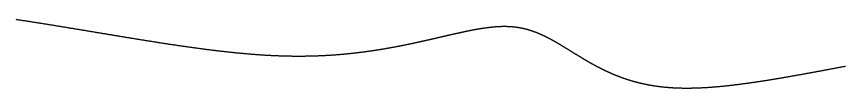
# Model space of a CAD drawing. Header units: millimetres. Extents: x -8855 to 105318, y -17958 to 67465.
# Drawn here: x 62032.7 to 62267.5, y 46625.6 to 46645 of the extents above; entities that cross this region are included whole.
import ezdxf

# ---------------------------------------------------------------- set-up
doc = ezdxf.new("R2010")
doc.units = ezdxf.units.MM
doc.header["$LTSCALE"] = 25

msp = doc.modelspace()

# ---------------------------------------------------------------- linework, layer by layer
msp.add_lwpolyline([(62267.50847, 46631.81034), (62267.28997, 46631.76942), (62267.07172, 46631.72856), (62266.85374, 46631.68774), (62266.63603, 46631.64697), (62266.41857, 46631.60626), (62266.20138, 46631.5656), (62265.98445, 46631.52499), (62265.76779, 46631.48443), (62265.5514, 46631.44393), (62265.33526, 46631.40349), (62265.1194, 46631.3631), (62264.9038, 46631.32277), (62264.68846, 46631.28251), (62264.47339, 46631.2423), (62264.25859, 46631.20215), (62264.04406, 46631.16206), (62263.82979, 46631.12204), (62263.61579, 46631.08208), (62263.40206, 46631.04219), (62263.1886, 46631.00236), (62262.9754, 46630.9626), (62262.76248, 46630.92291), (62262.54982, 46630.88328), (62262.33744, 46630.84373), (62262.12532, 46630.80424), (62261.91348, 46630.76483), (62261.7019, 46630.72549), (62261.4906, 46630.68623), (62261.27957, 46630.64704), (62261.06881, 46630.60793), (62260.85832, 46630.56889), (62260.6481, 46630.52993), (62260.43816, 46630.49105), (62260.22849, 46630.45225), (62260.01909, 46630.41353), (62259.80997, 46630.37489), (62259.60112, 46630.33633), (62259.39254, 46630.29786), (62259.18424, 46630.25947), (62258.97622, 46630.22117), (62258.76847, 46630.18296), (62258.56099, 46630.14483), (62258.3538, 46630.10679), (62258.14687, 46630.06884), (62257.94023, 46630.03098), (62257.73386, 46629.99322), (62257.52777, 46629.95554), (62257.32196, 46629.91796), (62257.11642, 46629.88047), (62256.91116, 46629.84308), (62256.70618, 46629.80579), (62256.50149, 46629.76859), (62256.29707, 46629.73149), (62256.09292, 46629.69449), (62255.88906, 46629.65759), (62255.68548, 46629.62079), (62255.48218, 46629.5841), (62255.27917, 46629.5475), (62255.07643, 46629.51102), (62254.87397, 46629.47463), (62254.6718, 46629.43836), (62254.46991, 46629.40219), (62254.2683, 46629.36613), (62254.06697, 46629.33017), (62253.86593, 46629.29433), (62253.66517, 46629.2586), (62253.46469, 46629.22298), (62253.2645, 46629.18748), (62253.0646, 46629.15209), (62252.86498, 46629.11681), (62252.66564, 46629.08165), (62252.46659, 46629.04661), (62252.26782, 46629.01168), (62252.06934, 46628.97688), (62251.87115, 46628.94219), (62251.67325, 46628.90763), (62251.47563, 46628.87318), (62251.2783, 46628.83886), (62251.08126, 46628.80467), (62250.8845, 46628.7706), (62250.68804, 46628.73665), (62250.49186, 46628.70283), (62250.29597, 46628.66914), (62250.10037, 46628.63558), (62249.90506, 46628.60215), (62249.71005, 46628.56885), (62249.51532, 46628.53568), (62249.32088, 46628.50264), (62249.12674, 46628.46974), (62248.93288, 46628.43697), (62248.73932, 46628.40434), (62248.54605, 46628.37184), (62248.35307, 46628.33948), (62248.16039, 46628.30726), (62247.968, 46628.27519), (62247.7759, 46628.24325), (62247.58409, 46628.21145), (62247.39258, 46628.17979), (62247.20137, 46628.14828), (62247.01045, 46628.11692), (62246.81982, 46628.0857), (62246.62949, 46628.05462), (62246.43946, 46628.02369), (62246.24972, 46627.99292), (62246.06028, 46627.96229), (62245.87113, 46627.93181), (62245.68228, 46627.90148), (62245.49373, 46627.87131), (62245.30548, 46627.84128), (62245.11752, 46627.81142), (62244.92987, 46627.78171), (62244.74251, 46627.75215), (62244.55545, 46627.72275), (62244.36869, 46627.69351), (62244.18223, 46627.66443), (62243.99608, 46627.63551), (62243.81022, 46627.60675), (62243.62466, 46627.57816), (62243.4394, 46627.54972), (62243.25445, 46627.52145), (62243.06979, 46627.49335), (62242.88544, 46627.46541), (62242.70139, 46627.43764), (62242.51764, 46627.41004), (62242.3342, 46627.3826), (62242.15106, 46627.35534), (62241.96822, 46627.32825), (62241.78569, 46627.30133), (62241.60346, 46627.27458), (62241.42154, 46627.24801), (62241.23992, 46627.22161), (62241.05861, 46627.19539), (62240.8776, 46627.16934), (62240.6969, 46627.14348), (62240.51651, 46627.11779), (62240.33642, 46627.09228), (62240.15664, 46627.06695), (62239.97716, 46627.0418), (62239.798, 46627.01684), (62239.61914, 46626.99206), (62239.44059, 46626.96747), (62239.26235, 46626.94306), (62239.08442, 46626.91884), (62238.90679, 46626.8948), (62238.72948, 46626.87096), (62238.55248, 46626.8473), (62238.37579, 46626.82384), (62238.1994, 46626.80057), (62238.02333, 46626.77749), (62237.84757, 46626.7546), (62237.67212, 46626.73191), (62237.49699, 46626.70941), (62237.32216, 46626.68711), (62237.14765, 46626.66501), (62236.97346, 46626.64311), (62236.79957, 46626.6214), (62236.626, 46626.5999), (62236.45274, 46626.5786), (62236.2798, 46626.5575), (62236.10717, 46626.5366), (62235.93486, 46626.51591), (62235.76286, 46626.49542), (62235.59117, 46626.47514), (62235.41981, 46626.45507), (62235.24876, 46626.43521), (62235.07802, 46626.41555), (62234.90761, 46626.39611), (62234.73751, 46626.37687), (62234.56772, 46626.35785), (62234.39826, 46626.33905), (62234.22911, 46626.32045), (62234.06029, 46626.30208), (62233.89178, 46626.28391), (62233.72359, 46626.26597), (62233.55572, 46626.24824), (62233.38817, 46626.23074), (62233.22094, 46626.21345), (62233.05403, 46626.19639), (62232.88744, 46626.17954), (62232.72117, 46626.16292), (62232.55523, 46626.14653), (62232.3896, 46626.13035), (62232.2243, 46626.11441), (62232.05932, 46626.09869), (62231.89467, 46626.0832), (62231.73033, 46626.06794), (62231.56632, 46626.05291), (62231.40264, 46626.03811), (62231.23928, 46626.02354), (62231.07624, 46626.00921), (62230.91353, 46625.99511), (62230.75114, 46625.98124), (62230.58908, 46625.96761), (62230.42734, 46625.95422), (62230.26593, 46625.94106), (62230.10485, 46625.92814), (62229.9441, 46625.91547), (62229.78367, 46625.90303), (62229.62356, 46625.89084), (62229.46379, 46625.87888), (62229.30434, 46625.86718), (62229.14523, 46625.85571), (62228.98644, 46625.84449), (62228.82798, 46625.83352), (62228.66985, 46625.8228), (62228.51205, 46625.81232), (62228.35457, 46625.80209), (62228.19743, 46625.79212), (62228.04062, 46625.78239), (62227.88414, 46625.77291), (62227.72799, 46625.76368), (62227.57217, 46625.75471), (62227.41668, 46625.74599), (62227.26152, 46625.73752), (62227.10669, 46625.72931), (62226.95219, 46625.72135), (62226.79802, 46625.71365), (62226.64419, 46625.70621), (62226.49068, 46625.69902), (62226.33751, 46625.69208), (62226.18467, 46625.68541), (62226.03216, 46625.67899), (62225.87998, 46625.67284), (62225.72814, 46625.66694), (62225.57662, 46625.6613), (62225.42544, 46625.65593), (62225.27459, 46625.65082), (62225.12407, 46625.64597), (62224.97389, 46625.64138), (62224.82404, 46625.63705), (62224.67452, 46625.63299), (62224.52533, 46625.6292), (62224.37648, 46625.62567), (62224.22796, 46625.6224), (62224.07977, 46625.6194), (62223.93192, 46625.61667), (62223.7844, 46625.61421), (62223.63721, 46625.61202), (62223.49036, 46625.61009), (62223.34384, 46625.60844), (62223.19765, 46625.60705), (62223.0518, 46625.60594), (62222.90629, 46625.60509), (62222.7611, 46625.60452), (62222.61626, 46625.60423), (62222.47174, 46625.6042), (62222.32756, 46625.60445), (62222.18372, 46625.60498), (62222.04021, 46625.60578), (62221.89703, 46625.60685), (62221.7542, 46625.60821), (62221.61169, 46625.60984), (62221.46952, 46625.61174), (62221.32769, 46625.61393), (62221.18619, 46625.6164), (62221.04503, 46625.61914), (62220.9042, 46625.62216), (62220.76371, 46625.62547), (62220.62356, 46625.62906), (62220.48374, 46625.63293), (62220.34426, 46625.63708), (62220.20511, 46625.64151), (62220.06631, 46625.64623), (62219.92783, 46625.65124), (62219.7897, 46625.65653), (62219.6519, 46625.6621), (62219.51443, 46625.66796), (62219.37731, 46625.6741), (62219.24052, 46625.68053), (62219.10406, 46625.68724), (62218.96794, 46625.69425), (62218.83216, 46625.70153), (62218.69671, 46625.7091), (62218.56159, 46625.71696), (62218.42681, 46625.7251), (62218.29236, 46625.73352), (62218.15824, 46625.74222), (62218.02446, 46625.75121), (62217.891, 46625.76048), (62217.75788, 46625.77002), (62217.62508, 46625.77985), (62217.49261, 46625.78995), (62217.36047, 46625.80034), (62217.22866, 46625.81099), (62217.09718, 46625.82193), (62216.96602, 46625.83314), (62216.83518, 46625.84462), (62216.70467, 46625.85638), (62216.57448, 46625.86841), (62216.44462, 46625.88071), (62216.31508, 46625.89328), (62216.18586, 46625.90612), (62216.05696, 46625.91924), (62215.92838, 46625.93262), (62215.80012, 46625.94626), (62215.67217, 46625.96018), (62215.54455, 46625.97436), (62215.41724, 46625.9888), (62215.29025, 46626.00351), (62215.16357, 46626.01849), (62215.03721, 46626.03372), (62214.91116, 46626.04922), (62214.78543, 46626.06498), (62214.66001, 46626.081), (62214.5349, 46626.09727), (62214.4101, 46626.11381), (62214.28561, 46626.1306), (62214.16144, 46626.14765), (62214.03757, 46626.16496), (62213.91401, 46626.18252), (62213.79075, 46626.20034), (62213.66781, 46626.21841), (62213.54517, 46626.23673), (62213.42283, 46626.25531), (62213.3008, 46626.27413), (62213.17907, 46626.29321), (62213.05765, 46626.31253), (62212.93653, 46626.3321), (62212.81571, 46626.35193), (62212.69519, 46626.37199), (62212.57498, 46626.39231), (62212.45506, 46626.41287), (62212.33544, 46626.43367), (62212.21612, 46626.45472), (62212.09709, 46626.47601), (62211.97836, 46626.49754), (62211.85993, 46626.51931), (62211.7418, 46626.54132), (62211.62395, 46626.56357), (62211.5064, 46626.58606), (62211.38915, 46626.60879), (62211.27218, 46626.63176), (62211.15551, 46626.65496), (62211.03913, 46626.67839), (62210.92304, 46626.70206), (62210.80723, 46626.72596), (62210.69172, 46626.75009), (62210.57649, 46626.77445), (62210.46155, 46626.79905), (62210.34689, 46626.82387), (62210.23251, 46626.84891), (62210.11842, 46626.87418), (62210.00462, 46626.89968), (62209.89109, 46626.9254), (62209.77784, 46626.95134), (62209.66488, 46626.97751), (62209.55219, 46627.00389), (62209.43978, 46627.03049), (62209.32764, 46627.05731), (62209.21578, 46627.08434), (62209.1042, 46627.11159), (62208.99289, 46627.13906), (62208.88186, 46627.16673), (62208.77109, 46627.19462), (62208.6606, 46627.22272), (62208.55037, 46627.25102), (62208.44042, 46627.27954), (62208.33074, 46627.30826), (62208.22132, 46627.33719), (62208.11216, 46627.36632), (62208.00328, 46627.39565), (62207.89466, 46627.42519), (62207.7863, 46627.45493), (62207.6782, 46627.48486), (62207.57037, 46627.515), (62207.46279, 46627.54533), (62207.35548, 46627.57586), (62207.24843, 46627.60658), (62207.14163, 46627.6375), (62207.03509, 46627.6686), (62206.9288, 46627.6999), (62206.82278, 46627.73139), (62206.717, 46627.76307), (62206.61148, 46627.79494), (62206.50621, 46627.82699), (62206.40119, 46627.85923), (62206.29643, 46627.89165), (62206.19191, 46627.92425), (62206.08764, 46627.95704), (62205.98362, 46627.99001), (62205.87984, 46628.02315), (62205.77631, 46628.05648), (62205.67303, 46628.08998), (62205.56999, 46628.12365), (62205.46719, 46628.1575), (62205.36463, 46628.19153), (62205.26232, 46628.22572), (62205.16024, 46628.26009), (62205.05841, 46628.29463), (62204.95681, 46628.32933), (62204.85545, 46628.36421), (62204.75433, 46628.39924), (62204.65344, 46628.43445), (62204.55278, 46628.46982), (62204.45236, 46628.50535), (62204.35218, 46628.54104), (62204.25222, 46628.57689), (62204.15249, 46628.6129), (62204.053, 46628.64907), (62203.95373, 46628.68539), (62203.85469, 46628.72187), (62203.75588, 46628.75851), (62203.65729, 46628.7953), (62203.55893, 46628.83224), (62203.46079, 46628.86933), (62203.36288, 46628.90657), (62203.26519, 46628.94395), (62203.16772, 46628.98149), (62203.07047, 46629.01917), (62202.97344, 46629.057), (62202.87663, 46629.09497), (62202.78003, 46629.13308), (62202.68365, 46629.17133), (62202.58749, 46629.20972), (62202.49154, 46629.24825), (62202.39581, 46629.28692), (62202.30029, 46629.32573), (62202.20498, 46629.36467), (62202.10988, 46629.40374), (62202.01499, 46629.44295), (62201.92031, 46629.48229), (62201.82584, 46629.52176), (62201.73158, 46629.56136), (62201.63752, 46629.60108), (62201.54367, 46629.64094), (62201.45002, 46629.68092), (62201.35658, 46629.72102), (62201.26334, 46629.76125), (62201.1703, 46629.80159), (62201.07746, 46629.84206), (62200.98482, 46629.88265), (62200.89238, 46629.92336), (62200.80013, 46629.96419), (62200.70809, 46630.00513), (62200.61624, 46630.04618), (62200.52458, 46630.08735), (62200.43312, 46630.12864), (62200.34185, 46630.17003), (62200.25077, 46630.21153), (62200.15989, 46630.25315), (62200.06919, 46630.29487), (62199.97869, 46630.33669), (62199.88837, 46630.37863), (62199.79824, 46630.42066), (62199.7083, 46630.4628), (62199.61854, 46630.50504), (62199.52897, 46630.54738), (62199.43958, 46630.58983), (62199.35038, 46630.63237), (62199.26135, 46630.675), (62199.17251, 46630.71774), (62199.08385, 46630.76056), (62198.99536, 46630.80348), (62198.90706, 46630.8465), (62198.81893, 46630.8896), (62198.73097, 46630.93279), (62198.6432, 46630.97608), (62198.55559, 46631.01945), (62198.46816, 46631.0629), (62198.38091, 46631.10645), (62198.29382, 46631.15007), (62198.20691, 46631.19378), (62198.12016, 46631.23757), (62198.03358, 46631.28144), (62197.94717, 46631.32539), (62197.86093, 46631.36942), (62197.77486, 46631.41352), (62197.68894, 46631.4577), (62197.6032, 46631.50195), (62197.51761, 46631.54628), (62197.43219, 46631.59068), (62197.34693, 46631.63515), (62197.26183, 46631.67969), (62197.17689, 46631.7243), (62197.0921, 46631.76898), (62197.00748, 46631.81372), (62196.92301, 46631.85852), (62196.8387, 46631.90339), (62196.75454, 46631.94833), (62196.67053, 46631.99332), (62196.58668, 46632.03837), (62196.50298, 46632.08349), (62196.41943, 46632.12866), (62196.33603, 46632.17388), (62196.25278, 46632.21917), (62196.16967, 46632.2645), (62196.08672, 46632.30989), (62196.00391, 46632.35534), (62195.92124, 46632.40083), (62195.83872, 46632.44637), (62195.75635, 46632.49196), (62195.67411, 46632.53759), (62195.59202, 46632.58328), (62195.51007, 46632.629), (62195.42825, 46632.67477), (62195.34658, 46632.72059), (62195.26504, 46632.76644), (62195.18364, 46632.81233), (62195.10238, 46632.85827), (62195.02125, 46632.90424), (62194.94025, 46632.95024), (62194.85939, 46632.99628), (62194.77866, 46633.04236), (62194.69806, 46633.08847), (62194.61759, 46633.13461), (62194.53725, 46633.18078), (62194.45704, 46633.22697), (62194.37696, 46633.2732), (62194.297, 46633.31945), (62194.21717, 46633.36573), (62194.13746, 46633.41204), (62194.05788, 46633.45836), (62193.97842, 46633.50471), (62193.89908, 46633.55108), (62193.81986, 46633.59747), (62193.74076, 46633.64388), (62193.66178, 46633.6903), (62193.58292, 46633.73674), (62193.50418, 46633.7832), (62193.42555, 46633.82966), (62193.34703, 46633.87615), (62193.26864, 46633.92264), (62193.19035, 46633.96914), (62193.11218, 46634.01565), (62193.03411, 46634.06217), (62192.95616, 46634.1087), (62192.87832, 46634.15523), (62192.80059, 46634.20176), (62192.72296, 46634.2483), (62192.64544, 46634.29484), (62192.56803, 46634.34138), (62192.49072, 46634.38792), (62192.41352, 46634.43446), (62192.33641, 46634.48099), (62192.25941, 46634.52752), (62192.18252, 46634.57405), (62192.10572, 46634.62057), (62192.02902, 46634.66708), (62191.95242, 46634.71358), (62191.87591, 46634.76007), (62191.79951, 46634.80655), (62191.72319, 46634.85302), (62191.64698, 46634.89947), (62191.57085, 46634.94591), (62191.49482, 46634.99233), (62191.41888, 46635.03874), (62191.34303, 46635.08513), (62191.26727, 46635.13149), (62191.1916, 46635.17784), (62191.11602, 46635.22416), (62191.04053, 46635.27046), (62190.96512, 46635.31674), (62190.88979, 46635.36299), (62190.81455, 46635.40921), (62190.7394, 46635.45541), (62190.66432, 46635.50158), (62190.58933, 46635.54771), (62190.51442, 46635.59382), (62190.43959, 46635.63989), (62190.36483, 46635.68592), (62190.29015, 46635.73193), (62190.21555, 46635.77789), (62190.14103, 46635.82382), (62190.06658, 46635.86971), (62189.9922, 46635.91556), (62189.9179, 46635.96137), (62189.84367, 46636.00713), (62189.76951, 46636.05286), (62189.69542, 46636.09853), (62189.6214, 46636.14416), (62189.54745, 46636.18975), (62189.47356, 46636.23529), (62189.39974, 46636.28077), (62189.32599, 46636.32621), (62189.2523, 46636.37159), (62189.17867, 46636.41692), (62189.10511, 46636.4622), (62189.03161, 46636.50742), (62188.95817, 46636.55259), (62188.88479, 46636.59769), (62188.81147, 46636.64274), (62188.7382, 46636.68773), (62188.66499, 46636.73265), (62188.59184, 46636.77752), (62188.51875, 46636.82232), (62188.44571, 46636.86705), (62188.37272, 46636.91172), (62188.29978, 46636.95632), (62188.22689, 46637.00085), (62188.15406, 46637.04532), (62188.08127, 46637.08971), (62188.00854, 46637.13403), (62187.93585, 46637.17828), (62187.8632, 46637.22245), (62187.79061, 46637.26654), (62187.71805, 46637.31056), (62187.64554, 46637.3545), (62187.57308, 46637.39837), (62187.50065, 46637.44215), (62187.42827, 46637.48585), (62187.35593, 46637.52946), (62187.28362, 46637.573), (62187.21136, 46637.61644), (62187.13913, 46637.6598), (62187.06694, 46637.70308), (62186.99478, 46637.74626), (62186.92266, 46637.78936), (62186.85057, 46637.83236), (62186.77851, 46637.87527), (62186.70649, 46637.91809), (62186.63449, 46637.96081), (62186.56253, 46638.00344), (62186.49059, 46638.04597), (62186.41868, 46638.0884), (62186.3468, 46638.13073), (62186.27495, 46638.17296), (62186.20312, 46638.21509), (62186.13131, 46638.25711), (62186.05953, 46638.29903), (62185.98777, 46638.34085), (62185.91603, 46638.38256), (62185.84431, 46638.42416), (62185.77261, 46638.46565), (62185.70093, 46638.50704), (62185.62926, 46638.54831), (62185.55761, 46638.58946), (62185.48598, 46638.63051), (62185.41437, 46638.67144), (62185.34276, 46638.71225), (62185.27117, 46638.75294), (62185.19959, 46638.79352), (62185.12802, 46638.83398), (62185.05647, 46638.87431), (62184.98492, 46638.91453), (62184.91338, 46638.95462), (62184.84184, 46638.99458), (62184.77032, 46639.03442), (62184.69879, 46639.07414), (62184.62728, 46639.11372), (62184.55576, 46639.15318), (62184.48425, 46639.1925), (62184.41274, 46639.23169), (62184.34123, 46639.27075), (62184.26972, 46639.30968), (62184.19821, 46639.34847), (62184.12669, 46639.38713), (62184.05518, 46639.42564), (62183.98366, 46639.46402), (62183.91213, 46639.50226), (62183.8406, 46639.54035), (62183.76906, 46639.57831), (62183.69751, 46639.61612), (62183.62596, 46639.65379), (62183.55439, 46639.6913), (62183.48281, 46639.72868), (62183.41123, 46639.7659), (62183.33963, 46639.80298), (62183.26801, 46639.8399), (62183.19638, 46639.87667), (62183.12474, 46639.91329), (62183.05308, 46639.94975), (62182.9814, 46639.98606), (62182.90971, 46640.02221), (62182.83799, 46640.05821), (62182.76626, 46640.09404), (62182.6945, 46640.12972), (62182.62273, 46640.16523), (62182.55092, 46640.20058), (62182.4791, 46640.23577), (62182.40725, 46640.27079), (62182.33538, 46640.30564), (62182.26347, 46640.34033), (62182.19155, 46640.37485), (62182.11959, 46640.4092), (62182.0476, 46640.44338), (62181.97558, 46640.47738), (62181.90353, 46640.51122), (62181.83145, 46640.54487), (62181.75934, 46640.57835), (62181.68719, 46640.61166), (62181.61501, 46640.64479), (62181.54279, 46640.67773), (62181.47053, 46640.7105), (62181.39824, 46640.74309), (62181.3259, 46640.77549), (62181.25353, 46640.80771), (62181.18112, 46640.83974), (62181.10866, 46640.87158), (62181.03616, 46640.90324), (62180.96362, 46640.93471), (62180.89103, 46640.96599), (62180.8184, 46640.99708), (62180.74572, 46641.02798), (62180.673, 46641.05868), (62180.60022, 46641.08918), (62180.5274, 46641.1195), (62180.45453, 46641.14961), (62180.3816, 46641.17952), (62180.30863, 46641.20924), (62180.2356, 46641.23876), (62180.16252, 46641.26807), (62180.08938, 46641.29718), (62180.01618, 46641.32608), (62179.94293, 46641.35478), (62179.86963, 46641.38328), (62179.79626, 46641.41156), (62179.72283, 46641.43964), (62179.64935, 46641.4675), (62179.5758, 46641.49516), (62179.50219, 46641.5226), (62179.42852, 46641.54982), (62179.35478, 46641.57684), (62179.28098, 46641.60363), (62179.20711, 46641.63021), (62179.13317, 46641.65657), (62179.05917, 46641.68271), (62178.98509, 46641.70863), (62178.91095, 46641.73433), (62178.83674, 46641.75981), (62178.76246, 46641.78506), (62178.6881, 46641.81009), (62178.61367, 46641.83489), (62178.53916, 46641.85947), (62178.46459, 46641.88382), (62178.38993, 46641.90794), (62178.3152, 46641.93183), (62178.24039, 46641.9555), (62178.16551, 46641.97893), (62178.09054, 46642.00213), (62178.01549, 46642.0251), (62177.94037, 46642.04784), (62177.86516, 46642.07035), (62177.78987, 46642.09262), (62177.71449, 46642.11465), (62177.63903, 46642.13645), (62177.56349, 46642.15801), (62177.48786, 46642.17934), (62177.41214, 46642.20042), (62177.33634, 46642.22127), (62177.26045, 46642.24188), (62177.18446, 46642.26225), (62177.10839, 46642.28237), (62177.03223, 46642.30225), (62176.95597, 46642.32189), (62176.87963, 46642.34129), (62176.80318, 46642.36044), (62176.72665, 46642.37934), (62176.65002, 46642.398), (62176.57329, 46642.41642), (62176.49647, 46642.43458), (62176.41955, 46642.45249), (62176.34253, 46642.47016), (62176.26541, 46642.48758), (62176.18819, 46642.50474), (62176.11086, 46642.52165), (62176.03344, 46642.53831), (62175.95591, 46642.55472), (62175.87828, 46642.57087), (62175.80055, 46642.58676), (62175.72271, 46642.6024), (62175.64476, 46642.61779), (62175.56671, 46642.63291), (62175.48855, 46642.64778), (62175.41028, 46642.66239), (62175.3319, 46642.67674), (62175.25341, 46642.69083), (62175.17481, 46642.70465), (62175.0961, 46642.71821), (62175.01727, 46642.73151), (62174.93833, 46642.74455), (62174.85928, 46642.75732), (62174.7801, 46642.76983), (62174.70082, 46642.78207), (62174.62141, 46642.79404), (62174.54189, 46642.80574), (62174.46225, 46642.81718), (62174.38249, 46642.82835), (62174.30261, 46642.83924), (62174.22261, 46642.84987), (62174.14248, 46642.86023), (62174.06224, 46642.87032), (62173.98187, 46642.88013), (62173.90137, 46642.88967), (62173.82075, 46642.89895), (62173.74001, 46642.90795), (62173.65914, 46642.91668), (62173.57814, 46642.92515), (62173.49702, 46642.93334), (62173.41577, 46642.94127), (62173.33439, 46642.94893), (62173.25289, 46642.95633), (62173.17125, 46642.96345), (62173.08949, 46642.97031), (62173.0076, 46642.97691), (62172.92557, 46642.98324), (62172.84342, 46642.98931), (62172.76113, 46642.99512), (62172.67872, 46643.00067), (62172.59617, 46643.00595), (62172.51349, 46643.01098), (62172.43067, 46643.01574), (62172.34772, 46643.02025), (62172.26464, 46643.0245), (62172.18142, 46643.02849), (62172.09807, 46643.03223), (62172.01459, 46643.03571), (62171.93096, 46643.03894), (62171.8472, 46643.04191), (62171.76331, 46643.04462), (62171.67928, 46643.04709), (62171.5951, 46643.0493), (62171.5108, 46643.05127), (62171.42635, 46643.05298), (62171.34176, 46643.05444), (62171.25703, 46643.05565), (62171.17217, 46643.05662), (62171.08716, 46643.05734), (62171.00201, 46643.05781), (62170.91672, 46643.05804), (62170.83129, 46643.05802), (62170.74572, 46643.05775), (62170.66, 46643.05725), (62170.57414, 46643.0565), (62170.48813, 46643.0555), (62170.40198, 46643.05427), (62170.31569, 46643.0528), (62170.22925, 46643.05108), (62170.14267, 46643.04913), (62170.05594, 46643.04694), (62169.96906, 46643.04451), (62169.88203, 46643.04185), (62169.79486, 46643.03895), (62169.70754, 46643.03581), (62169.62007, 46643.03244), (62169.53245, 46643.02883), (62169.44468, 46643.02499), (62169.35676, 46643.02092), (62169.26869, 46643.01662), (62169.18047, 46643.01209), (62169.0921, 46643.00733), (62169.00358, 46643.00234), (62168.9149, 46642.99712), (62168.82607, 46642.99167), (62168.73709, 46642.98599), (62168.64796, 46642.9801), (62168.55867, 46642.97397), (62168.46922, 46642.96762), (62168.37962, 46642.96105), (62168.28987, 46642.95426), (62168.19996, 46642.94724), (62168.10989, 46642.94001), (62168.01966, 46642.93256), (62167.92928, 46642.92489), (62167.83875, 46642.917), (62167.74805, 46642.9089), (62167.6572, 46642.90059), (62167.56618, 46642.89206), (62167.47501, 46642.88332), (62167.38368, 46642.87437), (62167.29219, 46642.86521), (62167.20054, 46642.85584), (62167.10873, 46642.84626), (62167.01676, 46642.83648), (62166.92463, 46642.82649), (62166.83233, 46642.8163), (62166.73988, 46642.80591), (62166.64726, 46642.79531), (62166.55448, 46642.78452), (62166.46153, 46642.77352), (62166.36843, 46642.76233), (62166.27515, 46642.75094), (62166.18172, 46642.73936), (62166.08812, 46642.72757), (62165.99435, 46642.7156), (62165.90042, 46642.70343), (62165.80633, 46642.69108), (62165.71206, 46642.67853), (62165.61763, 46642.66579), (62165.52304, 46642.65287), (62165.42827, 46642.63976), (62165.33334, 46642.62646), (62165.23824, 46642.61298), (62165.14298, 46642.59931), (62165.04754, 46642.58546), (62164.95193, 46642.57144), (62164.85616, 46642.55723), (62164.76021, 46642.54284), (62164.6641, 46642.52828), (62164.56781, 46642.51354), (62164.47136, 46642.49862), (62164.37473, 46642.48353), (62164.27793, 46642.46827), (62164.18095, 46642.45283), (62164.08381, 46642.43722), (62163.98649, 46642.42145), (62163.889, 46642.40551), (62163.79133, 46642.38939), (62163.69349, 46642.37312), (62163.59548, 46642.35667), (62163.49729, 46642.34007), (62163.39893, 46642.3233), (62163.30039, 46642.30637), (62163.20167, 46642.28927), (62163.10278, 46642.27202), (62163.00371, 46642.25461), (62162.90446, 46642.23705), (62162.80504, 46642.21933), (62162.70544, 46642.20145), (62162.60566, 46642.18342), (62162.5057, 46642.16524), (62162.40556, 46642.1469), (62162.30524, 46642.12842), (62162.20475, 46642.10978), (62162.10407, 46642.091), (62162.00321, 46642.07207), (62161.90217, 46642.053), (62161.80095, 46642.03378), (62161.69955, 46642.01442), (62161.59797, 46641.99491), (62161.4962, 46641.97527), (62161.39425, 46641.95548), (62161.29212, 46641.93556), (62161.1898, 46641.9155), (62161.0873, 46641.8953), (62160.98461, 46641.87497), (62160.88174, 46641.8545), (62160.77869, 46641.8339), (62160.67545, 46641.81316), (62160.57202, 46641.7923), (62160.46841, 46641.77131), (62160.36461, 46641.75018), (62160.26062, 46641.72893), (62160.15645, 46641.70756), (62160.05209, 46641.68606), (62159.94754, 46641.66443), (62159.8428, 46641.64268), (62159.73787, 46641.62081), (62159.63275, 46641.59882), (62159.52745, 46641.57671), (62159.42195, 46641.55449), (62159.31626, 46641.53214), (62159.21039, 46641.50968), (62159.10432, 46641.4871), (62158.99805, 46641.46442), (62158.8916, 46641.44161), (62158.78496, 46641.4187), (62158.67812, 46641.39568), (62158.57109, 46641.37254), (62158.46386, 46641.3493), (62158.35644, 46641.32595), (62158.24883, 46641.3025), (62158.14102, 46641.27894), (62158.03302, 46641.25528), (62157.92482, 46641.23152), (62157.81642, 46641.20765), (62157.70783, 46641.18369), (62157.59905, 46641.15962), (62157.49006, 46641.13546), (62157.38088, 46641.1112), (62157.2715, 46641.08685), (62157.16192, 46641.0624), (62157.05215, 46641.03786), (62156.94217, 46641.01322), (62156.832, 46640.9885), (62156.72162, 46640.96369), (62156.61105, 46640.93878), (62156.50028, 46640.91379), (62156.3893, 46640.88872), (62156.27813, 46640.86355), (62156.16675, 46640.83831), (62156.05517, 46640.81298), (62155.94339, 46640.78757), (62155.8314, 46640.76208), (62155.71921, 46640.73651), (62155.60682, 46640.71086), (62155.49423, 46640.68513), (62155.38143, 46640.65933), (62155.26842, 46640.63345), (62155.15522, 46640.6075), (62155.0418, 46640.58148), (62154.92818, 46640.55538), (62154.81436, 46640.52922), (62154.70032, 46640.50298), (62154.58608, 46640.47668), (62154.47164, 46640.45031), (62154.35698, 46640.42387), (62154.24212, 46640.39737), (62154.12705, 46640.37081), (62154.01177, 46640.34418), (62153.89628, 46640.31749), (62153.78058, 46640.29075), (62153.66468, 46640.26394), (62153.54856, 46640.23708), (62153.43223, 46640.21015), (62153.31569, 46640.18318), (62153.19894, 46640.15615), (62153.08197, 46640.12906), (62152.9648, 46640.10193), (62152.84741, 46640.07474), (62152.72981, 46640.0475), (62152.61199, 46640.02021), (62152.49397, 46639.99288), (62152.37572, 46639.9655), (62152.25727, 46639.93808), (62152.1386, 46639.91061), (62152.01971, 46639.88309), (62151.90061, 46639.85554), (62151.78129, 46639.82795), (62151.66175, 46639.80031), (62151.542, 46639.77264), (62151.42203, 46639.74493), (62151.30185, 46639.71718), (62151.18144, 46639.6894), (62151.06082, 46639.66158), (62150.93998, 46639.63374), (62150.81892, 46639.60586), (62150.69764, 46639.57795), (62150.57614, 46639.55001), (62150.45442, 46639.52204), (62150.33248, 46639.49405), (62150.21032, 46639.46603), (62150.08793, 46639.43798), (62149.96533, 46639.40991), (62149.8425, 46639.38182), (62149.71945, 46639.35371), (62149.59618, 46639.32557), (62149.47268, 46639.29742), (62149.34897, 46639.26925), (62149.22502, 46639.24107), (62149.10086, 46639.21287), (62148.97646, 46639.18465), (62148.85185, 46639.15642), (62148.727, 46639.12818), (62148.60194, 46639.09992), (62148.47664, 46639.07166), (62148.35112, 46639.04339), (62148.22537, 46639.01511), (62148.09939, 46638.98682), (62147.97319, 46638.95853), (62147.84676, 46638.93024), (62147.7201, 46638.90194), (62147.59321, 46638.87364), (62147.46609, 46638.84534), (62147.33874, 46638.81704), (62147.21116, 46638.78874), (62147.08335, 46638.76044), (62146.95531, 46638.73215), (62146.82704, 46638.70386), (62146.69854, 46638.67558), (62146.5698, 46638.6473), (62146.44083, 46638.61904), (62146.31163, 46638.59078), (62146.1822, 46638.56253), (62146.05253, 46638.5343), (62145.92263, 46638.50608), (62145.7925, 46638.47787), (62145.66213, 46638.44968), (62145.53152, 46638.4215), (62145.40068, 46638.39334), (62145.26961, 46638.3652), (62145.13829, 46638.33708), (62145.00675, 46638.30898), (62144.87496, 46638.2809), (62144.74294, 46638.25285), (62144.61068, 46638.22482), (62144.47818, 46638.19682), (62144.34544, 46638.16884), (62144.21246, 46638.14089), (62144.07925, 46638.11297), (62143.94579, 46638.08508), (62143.8121, 46638.05722), (62143.67816, 46638.02939), (62143.54398, 46638.00159), (62143.40957, 46637.97383), (62143.27491, 46637.94611), (62143.14001, 46637.91842), (62143.00486, 46637.89077), (62142.86948, 46637.86316), (62142.73385, 46637.83559), (62142.59798, 46637.80807), (62142.46186, 46637.78058), (62142.3255, 46637.75314), (62142.1889, 46637.72574), (62142.05205, 46637.69839), (62141.91495, 46637.67109), (62141.77761, 46637.64383), (62141.64002, 46637.61662), (62141.50219, 46637.58947), (62141.36411, 46637.56236), (62141.22578, 46637.53531), (62141.08721, 46637.50831), (62140.94838, 46637.48137), (62140.80931, 46637.45449), (62140.66999, 46637.42766), (62140.53042, 46637.40089), (62140.3906, 46637.37418), (62140.25053, 46637.34753), (62140.11021, 46637.32094), (62139.96964, 46637.29442), (62139.82882, 46637.26795), (62139.68775, 46637.24156), (62139.54643, 46637.21523), (62139.40485, 46637.18897), (62139.26302, 46637.16278), (62139.12094, 46637.13666), (62138.9786, 46637.11061), (62138.83601, 46637.08463), (62138.69317, 46637.05872), (62138.55007, 46637.03289), (62138.40672, 46637.00714), (62138.26311, 46636.98146), (62138.11925, 46636.95586), (62137.97513, 46636.93034), (62137.83076, 46636.90489), (62137.68612, 46636.87953), (62137.54123, 46636.85426), (62137.39609, 46636.82906), (62137.25068, 46636.80395), (62137.10502, 46636.77893), (62136.9591, 46636.754), (62136.81292, 46636.72915), (62136.66648, 46636.70439), (62136.51978, 46636.67972), (62136.37282, 46636.65514), (62136.2256, 46636.63066), (62136.07811, 46636.60627), (62135.93037, 46636.58198), (62135.78237, 46636.55778), (62135.6341, 46636.53368), (62135.48557, 46636.50967), (62135.33678, 46636.48577), (62135.18772, 46636.46197), (62135.0384, 46636.43827), (62134.88882, 46636.41467), (62134.73897, 46636.39118), (62134.58886, 46636.36779), (62134.43848, 46636.34451), (62134.28784, 46636.32133), (62134.13693, 46636.29827), (62133.98576, 46636.27531), (62133.83432, 46636.25247), (62133.68261, 46636.22974), (62133.53063, 46636.20712), (62133.37839, 46636.18461), (62133.22587, 46636.16222), (62133.07309, 46636.13995), (62132.92004, 46636.1178), (62132.76673, 46636.09576), (62132.61314, 46636.07385), (62132.45928, 46636.05205), (62132.30515, 46636.03038), (62132.15075, 46636.00883), (62131.99608, 46635.98741), (62131.84113, 46635.96611), (62131.68592, 46635.94494), (62131.53043, 46635.9239), (62131.37467, 46635.90299), (62131.21864, 46635.8822), (62131.06233, 46635.86155), (62130.90575, 46635.84104), (62130.7489, 46635.82065), (62130.59177, 46635.8004), (62130.43436, 46635.78029), (62130.27668, 46635.76031), (62130.11873, 46635.74047), (62129.9605, 46635.72077), (62129.80199, 46635.70122), (62129.6432, 46635.6818), (62129.48414, 46635.66253), (62129.3248, 46635.6434), (62129.16518, 46635.62442), (62129.00529, 46635.60558), (62128.84511, 46635.58689), (62128.68465, 46635.56835), (62128.52392, 46635.54996), (62128.36291, 46635.53172), (62128.20161, 46635.51363), (62128.04004, 46635.49569), (62127.87818, 46635.47791), (62127.71604, 46635.46029), (62127.55362, 46635.44282), (62127.39092, 46635.42551), (62127.22793, 46635.40836), (62127.06466, 46635.39136), (62126.90111, 46635.37453), (62126.73728, 46635.35786), (62126.57316, 46635.34136), (62126.40875, 46635.32502), (62126.24407, 46635.30885), (62126.07909, 46635.29284), (62125.91383, 46635.277), (62125.74829, 46635.26133), (62125.58245, 46635.24583), (62125.41633, 46635.2305), (62125.24993, 46635.21534), (62125.08323, 46635.20036), (62124.91625, 46635.18555), (62124.74898, 46635.17092), (62124.58142, 46635.15647), (62124.41357, 46635.14219), (62124.24544, 46635.1281), (62124.07701, 46635.11418), (62123.90829, 46635.10045), (62123.73928, 46635.0869), (62123.56998, 46635.07353), (62123.40039, 46635.06035), (62123.23051, 46635.04735), (62123.06033, 46635.03454), (62122.88986, 46635.02192), (62122.7191, 46635.00949), (62122.54805, 46634.99726), (62122.3767, 46634.98521), (62122.20506, 46634.97336), (62122.03313, 46634.9617), (62121.86089, 46634.95023), (62121.68837, 46634.93896), (62121.51555, 46634.92789), (62121.34243, 46634.91702), (62121.16902, 46634.90635), (62120.9953, 46634.89588), (62120.8213, 46634.88562), (62120.64699, 46634.87555), (62120.47239, 46634.86569), (62120.29749, 46634.85604), (62120.12229, 46634.84659), (62119.94679, 46634.83735), (62119.77099, 46634.82832), (62119.59489, 46634.8195), (62119.4185, 46634.81089), (62119.2418, 46634.80249), (62119.0648, 46634.7943), (62118.8875, 46634.78633), (62118.7099, 46634.77858), (62118.532, 46634.77103), (62118.3538, 46634.76371), (62118.1753, 46634.7566), (62117.99649, 46634.74971), (62117.81738, 46634.74304), (62117.63797, 46634.73658), (62117.45826, 46634.73035), (62117.27825, 46634.72434), (62117.09793, 46634.71855), (62116.91732, 46634.71298), (62116.73639, 46634.70763), (62116.55517, 46634.70251), (62116.37364, 46634.69762), (62116.19181, 46634.69295), (62116.00968, 46634.6885), (62115.82724, 46634.68428), (62115.6445, 46634.68029), (62115.46145, 46634.67653), (62115.2781, 46634.673), (62115.09445, 46634.6697), (62114.91049, 46634.66663), (62114.72622, 46634.66379), (62114.54166, 46634.66118), (62114.35678, 46634.6588), (62114.1716, 46634.65666), (62113.98612, 46634.65475), (62113.80033, 46634.65308), (62113.61424, 46634.65165), (62113.42784, 46634.65045), (62113.24113, 46634.64949), (62113.05412, 46634.64876), (62112.8668, 46634.64828), (62112.67917, 46634.64804), (62112.49124, 46634.64803), (62112.303, 46634.64827), (62112.11446, 46634.64875), (62111.9256, 46634.64947), (62111.73644, 46634.65044), (62111.54698, 46634.65165), (62111.3572, 46634.65311), (62111.16712, 46634.65481), (62110.97673, 46634.65676), (62110.78603, 46634.65895), (62110.59502, 46634.6614), (62110.40371, 46634.66409), (62110.21208, 46634.66703), (62110.02015, 46634.67023), (62109.82791, 46634.67367), (62109.63536, 46634.67737), (62109.4425, 46634.68132), (62109.24933, 46634.68552), (62109.05585, 46634.68997), (62108.86206, 46634.69469), (62108.66797, 46634.69965), (62108.47356, 46634.70488), (62108.27884, 46634.71036), (62108.08381, 46634.71609), (62107.88847, 46634.72209), (62107.69283, 46634.72834), (62107.49687, 46634.73485), (62107.3006, 46634.74162), (62107.10403, 46634.74864), (62106.90714, 46634.75593), (62106.70995, 46634.76347), (62106.51245, 46634.77127), (62106.31464, 46634.77933), (62106.11653, 46634.78764), (62105.91811, 46634.79621), (62105.71938, 46634.80503), (62105.52035, 46634.81411), (62105.32102, 46634.82344), (62105.12138, 46634.83302), (62104.92144, 46634.84285), (62104.7212, 46634.85294), (62104.52066, 46634.86327), (62104.31981, 46634.87386), (62104.11867, 46634.88469), (62103.91723, 46634.89577), (62103.71549, 46634.9071), (62103.51345, 46634.91868), (62103.31111, 46634.9305), (62103.10848, 46634.94256), (62102.90556, 46634.95487), (62102.70233, 46634.96742), (62102.49882, 46634.98022), (62102.29501, 46634.99325), (62102.09091, 46635.00653), (62101.88651, 46635.02005), (62101.68183, 46635.0338), (62101.47685, 46635.0478), (62101.27159, 46635.06203), (62101.06603, 46635.0765), (62100.86019, 46635.09121), (62100.65406, 46635.10615), (62100.44764, 46635.12133), (62100.24093, 46635.13674), (62100.03394, 46635.15238), (62099.82667, 46635.16826), (62099.61911, 46635.18436), (62099.41127, 46635.2007), (62099.20314, 46635.21727), (62098.99473, 46635.23407), (62098.78604, 46635.25109), (62098.57707, 46635.26835), (62098.36782, 46635.28583), (62098.15829, 46635.30354), (62097.94848, 46635.32147), (62097.7384, 46635.33963), (62097.52803, 46635.35801), (62097.31739, 46635.37661), (62097.10648, 46635.39544), (62096.89529, 46635.41448), (62096.68382, 46635.43375), (62096.47208, 46635.45324), (62096.26007, 46635.47295), (62096.04779, 46635.49288), (62095.83523, 46635.51302), (62095.62241, 46635.53338), (62095.40931, 46635.55396), (62095.19594, 46635.57475), (62094.98231, 46635.59576), (62094.76841, 46635.61698), (62094.55424, 46635.63841), (62094.3398, 46635.66005), (62094.1251, 46635.68191), (62093.91013, 46635.70398), (62093.6949, 46635.72625), (62093.47941, 46635.74873), (62093.26365, 46635.77142), (62093.04764, 46635.79431), (62092.83136, 46635.81741), (62092.61482, 46635.84071), (62092.39803, 46635.86422), (62092.18098, 46635.88792), (62091.96367, 46635.91183), (62091.7461, 46635.93593), (62091.52828, 46635.96023), (62091.31021, 46635.98473), (62091.09188, 46636.00942), (62090.8733, 46636.03431), (62090.65447, 46636.05939), (62090.43539, 46636.08466), (62090.21606, 46636.11012), (62089.99648, 46636.13577), (62089.77666, 46636.16161), (62089.55659, 46636.18764), (62089.33627, 46636.21385), (62089.1157, 46636.24025), (62088.8949, 46636.26684), (62088.67385, 46636.2936), (62088.45256, 46636.32055), (62088.23102, 46636.34767), (62088.00925, 46636.37498), (62087.78724, 46636.40246), (62087.56499, 46636.43012), (62087.3425, 46636.45796), (62087.11978, 46636.48597), (62086.89682, 46636.51415), (62086.67362, 46636.5425), (62086.45019, 46636.57103), (62086.22653, 46636.59973), (62086.00264, 46636.62859), (62085.77852, 46636.65762), (62085.55416, 46636.68682), (62085.32958, 46636.71619), (62085.10477, 46636.74571), (62084.87973, 46636.77541), (62084.65447, 46636.80526), (62084.42898, 46636.83527), (62084.20326, 46636.86544), (62083.97733, 46636.89577), (62083.75117, 46636.92626), (62083.52478, 46636.95691), (62083.29818, 46636.9877), (62083.07136, 46637.01866), (62082.84432, 46637.04976), (62082.61706, 46637.08102), (62082.38958, 46637.11242), (62082.16189, 46637.14398), (62081.93398, 46637.17568), (62081.70586, 46637.20753), (62081.47752, 46637.23953), (62081.24897, 46637.27167), (62081.02021, 46637.30395), (62080.79124, 46637.33637), (62080.56206, 46637.36894), (62080.33267, 46637.40164), (62080.10307, 46637.43449), (62079.87327, 46637.46747), (62079.64326, 46637.50059), (62079.41304, 46637.53384), (62079.18262, 46637.56723), (62078.952, 46637.60075), (62078.72118, 46637.6344), (62078.49015, 46637.66818), (62078.25892, 46637.70209), (62078.0275, 46637.73613), (62077.79587, 46637.77029), (62077.56405, 46637.80459), (62077.33203, 46637.839), (62077.09981, 46637.87354), (62076.8674, 46637.90821), (62076.63479, 46637.94299), (62076.402, 46637.97789), (62076.16901, 46638.01292), (62075.93582, 46638.04806), (62075.70245, 46638.08331), (62075.46889, 46638.11869), (62075.23514, 46638.15417), (62075.0012, 46638.18977), (62074.76708, 46638.22548), (62074.53277, 46638.26131), (62074.29827, 46638.29724), (62074.06359, 46638.33328), (62073.82873, 46638.36943), (62073.59369, 46638.40568), (62073.35846, 46638.44204), (62073.12306, 46638.4785), (62072.88747, 46638.51507), (62072.65171, 46638.55174), (62072.41577, 46638.58851), (62072.17965, 46638.62537), (62071.94336, 46638.66234), (62071.70689, 46638.6994), (62071.47025, 46638.73656), (62071.23344, 46638.77381), (62070.99645, 46638.81115), (62070.75929, 46638.84859), (62070.52196, 46638.88612), (62070.28447, 46638.92374), (62070.0468, 46638.96145), (62069.80897, 46638.99924), (62069.57097, 46639.03713), (62069.33281, 46639.07509), (62069.09448, 46639.11315), (62068.85599, 46639.15128), (62068.61733, 46639.1895), (62068.37852, 46639.22779), (62068.13954, 46639.26617), (62067.9004, 46639.30463), (62067.6611, 46639.34316), (62067.42165, 46639.38177), (62067.18204, 46639.42045), (62066.94227, 46639.45921), (62066.70234, 46639.49804), (62066.46227, 46639.53694), (62066.22203, 46639.57591), (62065.98165, 46639.61495), (62065.74111, 46639.65406), (62065.50043, 46639.69324), (62065.25959, 46639.73248), (62065.0186, 46639.77178), (62064.77747, 46639.81115), (62064.53619, 46639.85058), (62064.29476, 46639.89008), (62064.05319, 46639.92963), (62063.81147, 46639.96924), (62063.56961, 46640.00891), (62063.32761, 46640.04863), (62063.08547, 46640.08841), (62062.84318, 46640.12825), (62062.60076, 46640.16813), (62062.3582, 46640.20807), (62062.1155, 46640.24806), (62061.87266, 46640.2881), (62061.62968, 46640.32819), (62061.38657, 46640.36832), (62061.14333, 46640.4085), (62060.89996, 46640.44873), (62060.65645, 46640.489), (62060.41281, 46640.52931), (62060.16904, 46640.56966), (62059.92514, 46640.61006), (62059.68111, 46640.65049), (62059.43695, 46640.69096), (62059.19267, 46640.73147), (62058.94826, 46640.77201), (62058.70372, 46640.81259), (62058.45907, 46640.8532), (62058.21428, 46640.89384), (62057.96938, 46640.93451), (62057.72436, 46640.97521), (62057.47921, 46641.01595), (62057.23395, 46641.05671), (62056.98856, 46641.09749), (62056.74306, 46641.1383), (62056.49745, 46641.17914), (62056.25171, 46641.21999), (62056.00587, 46641.26087), (62055.7599, 46641.30177), (62055.51383, 46641.34269), (62055.26764, 46641.38363), (62055.02134, 46641.42458), (62054.77494, 46641.46555), (62054.52842, 46641.50654), (62054.28179, 46641.54754), (62054.03506, 46641.58855), (62053.78822, 46641.62957), (62053.54127, 46641.6706), (62053.29422, 46641.71164), (62053.04707, 46641.75269), (62052.79981, 46641.79375), (62052.55245, 46641.83481), (62052.30499, 46641.87588), (62052.05743, 46641.91695), (62051.80978, 46641.95802), (62051.56202, 46641.99909), (62051.31416, 46642.04016), (62051.06621, 46642.08123), (62050.81817, 46642.1223), (62050.57003, 46642.16336), (62050.32179, 46642.20442), (62050.07346, 46642.24547), (62049.82504, 46642.28652), (62049.57653, 46642.32755), (62049.32793, 46642.36858), (62049.07925, 46642.4096), (62048.83047, 46642.4506), (62048.5816, 46642.4916), (62048.33265, 46642.53257), (62048.08362, 46642.57354), (62047.8345, 46642.61448), (62047.58529, 46642.65541), (62047.33601, 46642.69632), (62047.08664, 46642.73721), (62046.83719, 46642.77808), (62046.58766, 46642.81892), (62046.33806, 46642.85975), (62046.08837, 46642.90054), (62045.83861, 46642.94132), (62045.58877, 46642.98206), (62045.33886, 46643.02278), (62045.08887, 46643.06347), (62044.83881, 46643.10412), (62044.58867, 46643.14475), (62044.33847, 46643.18534), (62044.08819, 46643.2259), (62043.83785, 46643.26643), (62043.58743, 46643.30692), (62043.33695, 46643.34737), (62043.0864, 46643.38778), (62042.83578, 46643.42815), (62042.5851, 46643.46849), (62042.33436, 46643.50878), (62042.08355, 46643.54902), (62041.83268, 46643.58923), (62041.58175, 46643.62938), (62041.33076, 46643.66949), (62041.07971, 46643.70956), (62040.8286, 46643.74957), (62040.57743, 46643.78954), (62040.32621, 46643.82945), (62040.07493, 46643.86931), (62039.82359, 46643.90912), (62039.5722, 46643.94887), (62039.32076, 46643.98857), (62039.06927, 46644.0282), (62038.81772, 46644.06779), (62038.56612, 46644.10731), (62038.31448, 46644.14677), (62038.06278, 46644.18617), (62037.81104, 46644.22551), (62037.55926, 46644.26478), (62037.30742, 46644.30399), (62037.05554, 46644.34313), (62036.80362, 46644.3822), (62036.55166, 46644.42121), (62036.29965, 46644.46015), (62036.0476, 46644.49901), (62035.79551, 46644.53781), (62035.54338, 46644.57653), (62035.29122, 46644.61517), (62035.03901, 46644.65374), (62034.78677, 46644.69223), (62034.5345, 46644.73065), (62034.28219, 46644.76899), (62034.02984, 46644.80724), (62033.77746, 46644.84542), (62033.52506, 46644.88351), (62033.27262, 46644.92152), (62033.02015, 46644.95945), (62032.76765, 46644.99728), (62032.51512, 46645.03504)])

doc.saveas('drawing.dxf')
